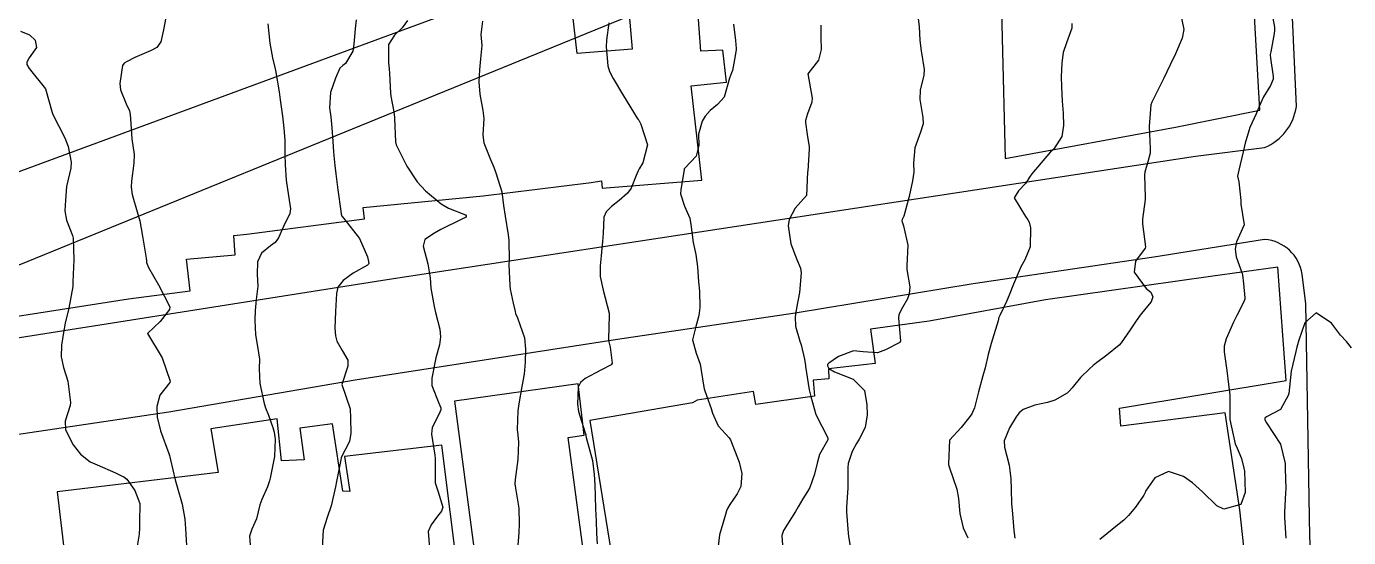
# Model space of a CAD drawing. Header units: metres. Extents: x 292545 to 299085, y 7450245 to 7463078.
# Drawn here: x 296860.2 to 296968.9, y 7452794.3 to 7452836.4 of the extents above; entities that cross this region are included whole.
import ezdxf

# ---------------------------------------------------------------- set-up
doc = ezdxf.new("R2010")
doc.units = ezdxf.units.M
doc.linetypes.add('CONTINUO', pattern=[0])
for name, color, linetype in [('Curvas de Nivel 1m', 11, 'Continuous'), ('Curvas de Nivel 5m', 15, 'Continuous'), ('Edificações', 30, 'Continuous'), ('TEXTO', 45, 'Continuous'), ('Vias Primárias', 230, 'Continuous')]:
    doc.layers.add(name, color=color, linetype=linetype)

msp = doc.modelspace()

# ---------------------------------------------------------------- linework, layer by layer
at = {"layer": 'Curvas de Nivel 1m', "flags": 128}
for points, elevation in [([(296955.03, 7452837.56), (296955.31, 7452836.09), (296955.18, 7452835.38), (296954.63, 7452834.1), (296954.58, 7452833.97), (296954.45, 7452833.71), (296953.67, 7452832.11), (296952.95, 7452830.66), (296952.69, 7452830.13), (296952.62, 7452829.91), (296952.48, 7452828.13), (296952.55, 7452826.31), (296952.56, 7452826.13), (296952.55, 7452825.94), (296952.35, 7452825.21), (296952.11, 7452824.36), (296952.08, 7452824.13), (296952.14, 7452822.31), (296952.13, 7452822.13), (296951.92, 7452820.51), (296951.92, 7452820.13), (296952.16, 7452818.23), (296952.14, 7452818.13), (296951.35, 7452817.04), (296951.24, 7452816.14), (296952.23, 7452814.81), (296952.6, 7452814.49), (296952.77, 7452814.12), (296952.63, 7452813.71), (296952.21, 7452813.18), (296951.73, 7452812.6), (296951.4, 7452812.14), (296950.92, 7452811.41), (296950.17, 7452810.33), (296950.01, 7452810.15), (296949, 7452809.32), (296948.15, 7452808.68), (296947.87, 7452808.46), (296947.56, 7452808.19), (296946.84, 7452807.49), (296946.13, 7452806.63), (296945.93, 7452806.39), (296945.72, 7452806.2), (296944.71, 7452805.62), (296944.12, 7452805.44), (296943.08, 7452805.21), (296942.11, 7452804.86), (296941.78, 7452804.58), (296941.55, 7452804.26), (296941, 7452803.35), (296940.55, 7452802.27), (296940.58, 7452801.76), (296940.96, 7452800.26), (296941.11, 7452799.19), (296941.13, 7452798.26), (296941.16, 7452797.12), (296941.23, 7452796.26), (296941.34, 7452794.91), (296941.43, 7452794.26)], 693), ([(296962.5, 7452837.77), (296962.76, 7452836.28), (296962.76, 7452836.01), (296962.73, 7452835.76), (296962.46, 7452834.27), (296962.41, 7452834.05), (296962.41, 7452834.01), (296962.45, 7452833.74), (296962.67, 7452832.24), (296962.65, 7452832.01), (296962.43, 7452831.49), (296961.86, 7452830.57), (296961.61, 7452830.02), (296961.25, 7452829.17), (296960.73, 7452828.03), (296960.65, 7452827.76), (296960.37, 7452826.76), (296960.19, 7452826.03), (296959.84, 7452824.53), (296959.74, 7452824.04), (296959.85, 7452823.56), (296959.99, 7452822.03), (296960.01, 7452821.74), (296960.29, 7452820.03), (296959.66, 7452818.65), (296959.53, 7452818.04), (296959.63, 7452817.41), (296960.11, 7452816.03), (296960.14, 7452815.93), (296960.23, 7452815.2), (296960.34, 7452814.03), (296960.33, 7452813.92), (296960.22, 7452813.65), (296959.67, 7452812.57), (296959.39, 7452812.04), (296958.79, 7452810.66), (296958.63, 7452810.05), (296958.63, 7452809.59), (296958.84, 7452808.05), (296959, 7452806.91), (296959.1, 7452806.05), (296959.09, 7452805.02), (296959.1, 7452804.04), (296959.36, 7452802.77), (296959.55, 7452802.04), (296959.69, 7452801.66), (296960.06, 7452800.82), (296960.26, 7452800.03), (296960.31, 7452799.77), (296960.36, 7452798.03), (296960.01, 7452797.05), (296958.61, 7452796.65), (296958.02, 7452796.94), (296956.85, 7452798.07), (296956.04, 7452798.83), (296955.3, 7452799.35), (296954.05, 7452799.74), (296952.94, 7452799.23), (296952.18, 7452798.13), (296952.13, 7452798.03), (296952.03, 7452797.82), (296951.34, 7452796.81), (296950.77, 7452796.14), (296950.38, 7452795.76), (296950, 7452795.45), (296948.43, 7452794.17)], 692), ([(296871.68, 7452837.09), (296871.48, 7452836.08), (296871.26, 7452835.09), (296870.94, 7452834.62), (296870.46, 7452834.37), (296869.13, 7452833.8), (296868.45, 7452833.45), (296868.25, 7452833.33), (296868.12, 7452833.13), (296867.89, 7452831.67), (296867.94, 7452831.13), (296868.4, 7452829.99), (296868.68, 7452829.41), (296868.74, 7452829.12), (296868.76, 7452828.76), (296868.87, 7452827.12), (296869.06, 7452825.83), (296869.05, 7452825.12), (296868.84, 7452823.64), (296868.81, 7452823.12), (296868.9, 7452822.53), (296869.32, 7452821.11), (296869.53, 7452820.36), (296869.76, 7452819.11), (296870.05, 7452817.3), (296870.07, 7452817.1), (296870.09, 7452816.95), (296870.24, 7452816.53), (296871.07, 7452815.09), (296872, 7452813.29), (296871.98, 7452813.08), (296871.2, 7452812.08), (296870.17, 7452811.1), (296871.38, 7452809.09), (296872.03, 7452807.19), (296871.99, 7452807.08), (296871.18, 7452806.03), (296870.93, 7452805.09), (296870.97, 7452804.22), (296871.23, 7452803.09), (296871.91, 7452801.22), (296871.96, 7452801.08), (296872.05, 7452800.71), (296872.44, 7452799.08), (296872.6, 7452798.5), (296873.02, 7452797.07), (296873.22, 7452795.84), (296873.29, 7452795.07), (296873.36, 7452793.68)], 703), ([(296880.06, 7452836.57), (296880.23, 7452834.98), (296880.44, 7452833.76), (296880.62, 7452832.98), (296880.67, 7452832.73), (296880.97, 7452830.97), (296881.07, 7452830.31), (296881.25, 7452828.97), (296881.36, 7452827.99), (296881.44, 7452826.97), (296881.46, 7452825.86), (296881.47, 7452824.97), (296881.57, 7452823.72), (296881.68, 7452822.97), (296881.91, 7452821.35), (296881.86, 7452820.96), (296881.35, 7452819.9), (296880.93, 7452818.97), (296880.66, 7452818.59), (296880.26, 7452818.32), (296879.53, 7452817.71), (296879.2, 7452817), (296879.17, 7452815.94), (296879.23, 7452814.99), (296879.1, 7452813.89), (296879, 7452813), (296878.98, 7452812.2), (296879.04, 7452811), (296879.2, 7452810.03), (296879.36, 7452808.99), (296879.35, 7452808.2), (296879.4, 7452806.99), (296879.76, 7452805.35), (296879.85, 7452804.99), (296880.1, 7452804.38), (296880.47, 7452803.37), (296880.58, 7452802.98), (296880.65, 7452802.41), (296880.59, 7452800.98), (296880.25, 7452799.21), (296880.2, 7452798.99), (296880.03, 7452798.5), (296879.57, 7452797.44), (296879.39, 7452797), (296879.13, 7452795.86), (296878.73, 7452795), (296878.55, 7452794.43), (296878.65, 7452793)], 702), ([(296887.32, 7452836.9), (296887.22, 7452836.16), (296887.13, 7452834.9), (296887.04, 7452834.32), (296886.44, 7452833.31), (296886.22, 7452833.13), (296885.96, 7452832.92), (296885.6, 7452832.1), (296885.21, 7452830.93), (296885.13, 7452829.66), (296885.22, 7452828.93), (296885.3, 7452828.01), (296885.38, 7452826.92), (296885.45, 7452826.02), (296885.57, 7452824.92), (296885.64, 7452824.23), (296885.81, 7452822.92), (296886.05, 7452821.16), (296886.09, 7452820.91), (296886.14, 7452820.76), (296886.29, 7452820.55), (296887.59, 7452818.9), (296888.25, 7452817.4), (296888.34, 7452816.89), (296888.32, 7452816.81), (296888.24, 7452816.71), (296887.07, 7452816.06), (296886.23, 7452815.47), (296885.81, 7452814.92), (296885.7, 7452814.4), (296885.62, 7452812.92), (296885.57, 7452811.54), (296885.61, 7452810.92), (296885.73, 7452810.47), (296886.16, 7452809.71), (296886.62, 7452808.91), (296886.63, 7452808.42), (296886.12, 7452806.91), (296886.81, 7452804.9), (296886.85, 7452804.15), (296886.86, 7452802.9), (296886.76, 7452802.22), (296886.09, 7452800.91), (296886.08, 7452800.88), (296886.05, 7452800.71), (296885.69, 7452798.92), (296885.6, 7452798.48), (296885.26, 7452796.92), (296884.94, 7452795.98), (296884.61, 7452794.93), (296884.51, 7452793.47)], 701), ([(296897.68, 7452836.78), (296897.56, 7452835.69), (296897.64, 7452834.78), (296897.53, 7452833.7), (296897.44, 7452832.78), (296897.4, 7452831.8), (296897.46, 7452830.78), (296897.73, 7452829.45), (296897.81, 7452828.78), (296897.73, 7452827.42), (296897.79, 7452826.78), (296898.35, 7452825.41), (296898.62, 7452824.77), (296898.8, 7452824.3), (296899.27, 7452822.76), (296899.43, 7452821.63), (296899.54, 7452820.76), (296899.81, 7452819.22), (296899.86, 7452818.75), (296899.88, 7452817.12), (296899.85, 7452816.75), (296899.93, 7452815.05), (296899.97, 7452814.75), (296900.21, 7452813.6), (296900.37, 7452812.92), (296900.41, 7452812.75), (296900.56, 7452812.38), (296901.15, 7452810.74), (296901.23, 7452809.8), (296901.2, 7452808.73), (296901.11, 7452807.77), (296900.92, 7452806.74), (296900.68, 7452805.32), (296900.59, 7452804.74), (296900.55, 7452803.2), (296900.6, 7452802.74), (296900.65, 7452802.17), (296900.6, 7452800.74), (296900.38, 7452799.09), (296900.35, 7452798.75), (296900.39, 7452798.38), (296900.67, 7452796.74), (296900.71, 7452795.46), (296900.67, 7452794.74), (296900.56, 7452793.33)], 699), ([(296908.06, 7452836.65), (296907.89, 7452835.23), (296907.85, 7452834.66), (296907.98, 7452833.12), (296908.13, 7452832.65), (296908.43, 7452832.08), (296909.27, 7452830.64), (296910.39, 7452828.81), (296910.47, 7452828.7), (296910.53, 7452828.63), (296910.71, 7452828.31), (296911.24, 7452826.62), (296910.86, 7452825.13), (296910.56, 7452824.63), (296910.48, 7452824.49), (296910.33, 7452824.1), (296909.9, 7452823.05), (296909.6, 7452822.64), (296908.92, 7452822.03), (296908.3, 7452821.54), (296907.84, 7452821.11), (296907.67, 7452820.66), (296907.61, 7452819.32), (296907.56, 7452818.66), (296907.43, 7452817.48), (296907.35, 7452816.66), (296907.37, 7452815.8), (296907.61, 7452814.66), (296908.09, 7452812.76), (296908.11, 7452812.65), (296908.11, 7452812.57), (296908.04, 7452810.65), (296908.05, 7452810.53), (296908.17, 7452809.98), (296908.35, 7452808.65), (296908.27, 7452808.53), (296908.15, 7452808.47), (296906.96, 7452807.85), (296906.13, 7452807.41), (296905.73, 7452807.08), (296905.56, 7452806.69), (296905.49, 7452805.3), (296905.59, 7452804.69), (296906.09, 7452803.02), (296906.18, 7452802.77), (296906.19, 7452802.68), (296906.22, 7452802.54), (296906.72, 7452800.67), (296906.88, 7452799.51), (296906.92, 7452798.67), (296906.96, 7452797.73), (296906.98, 7452796.67), (296907.02, 7452795.69), (296907.06, 7452794.66), (296907.11, 7452793.8)], 698), ([(296918.31, 7452836.53), (296918.47, 7452835.2), (296918.53, 7452834.53), (296918.53, 7452834.46), (296918.45, 7452833.92), (296918.23, 7452832.73), (296918.16, 7452832.53), (296917.98, 7452832.09), (296917.56, 7452830.54), (296917.01, 7452829.94), (296916.4, 7452829.45), (296916, 7452828.96), (296915.74, 7452828.57), (296915.44, 7452827.5), (296915.48, 7452826.57), (296915.25, 7452825.68), (296914.34, 7452824.73), (296914.27, 7452824.65), (296914.25, 7452824.58), (296913.99, 7452822.92), (296913.95, 7452822.58), (296914.3, 7452821.57), (296914.72, 7452820.58), (296914.8, 7452820.06), (296915, 7452818.57), (296915.22, 7452817.61), (296915.36, 7452816.57), (296915.44, 7452815.36), (296915.51, 7452814.57), (296915.54, 7452813.23), (296915.47, 7452812.57), (296915.2, 7452811.56), (296914.96, 7452810.57), (296915.25, 7452809.48), (296915.59, 7452808.57), (296915.85, 7452806.84), (296915.9, 7452806.56), (296916.12, 7452805.91), (296916.49, 7452804.93), (296916.58, 7452804.55), (296917.06, 7452803.52), (296917.96, 7452802.53), (296918.08, 7452802.37), (296918.79, 7452800.52), (296918.99, 7452799.58), (296918.93, 7452798.52), (296918.63, 7452797.91), (296918.01, 7452797.03), (296917.81, 7452796.72), (296917.75, 7452796.53), (296917.67, 7452796.21), (296917.17, 7452794.54), (296917.05, 7452793.62)], 697), ([(296925.48, 7452836.45), (296925.48, 7452835.44), (296925.52, 7452834.45), (296925.31, 7452833.59), (296924.43, 7452832.46), (296924.79, 7452830.46), (296924.74, 7452830.12), (296924.39, 7452829.16), (296924.23, 7452828.61), (296924.23, 7452828.46), (296924.37, 7452827.46), (296924.53, 7452826.46), (296924.54, 7452826.28), (296924.41, 7452824.46), (296924.4, 7452824.4), (296924.31, 7452822.46), (296923.37, 7452821.41), (296922.88, 7452820.47), (296922.81, 7452819.95), (296923.04, 7452818.47), (296923.53, 7452817.19), (296923.81, 7452816.46), (296923.87, 7452816.09), (296923.75, 7452814.47), (296923.49, 7452813.19), (296923.37, 7452812.47), (296923.41, 7452811.7), (296923.76, 7452810.47), (296923.88, 7452810.17), (296924.16, 7452808.98), (296924.22, 7452808.46), (296924.23, 7452808.39), (296924.53, 7452806.46), (296924.67, 7452805.91), (296925.07, 7452804.45), (296926.07, 7452802.53), (296926.08, 7452802.44), (296926.07, 7452802.37), (296925.37, 7452801.14), (296925.18, 7452800.45), (296924.97, 7452799.52), (296924.58, 7452798.45), (296924.39, 7452798.1), (296924.02, 7452797.5), (296923.63, 7452796.84), (296923.4, 7452796.47), (296922.42, 7452794.91), (296922.28, 7452794.49), (296922.4, 7452792.92)], 696), ([(296946.11, 7452836.58), (296946.11, 7452836.2), (296945.67, 7452835), (296945.41, 7452834.21), (296945.29, 7452833.37), (296945.25, 7452832.21), (296945.26, 7452831.38), (296945.33, 7452830.21), (296945.4, 7452829.21), (296945.43, 7452828.21), (296945.3, 7452827.29), (296944.61, 7452826.22), (296944.46, 7452826.12), (296944.36, 7452826.04), (296942.82, 7452824.24), (296942.63, 7452823.96), (296942.33, 7452823.47), (296941.74, 7452822.83), (296941.39, 7452822.26), (296942.3, 7452820.72), (296942.51, 7452820.46), (296942.62, 7452820.25), (296942.73, 7452819.8), (296942.7, 7452818.24), (296942.25, 7452817.17), (296941.93, 7452816.57), (296941.78, 7452816.25), (296941.32, 7452815.17), (296940.97, 7452814.26), (296940.75, 7452813.73), (296940.2, 7452812.58), (296940.1, 7452812.37), (296940.08, 7452812.27), (296940.05, 7452812.13), (296939.49, 7452810.28), (296939.25, 7452809.37), (296938.99, 7452808.29), (296938.8, 7452807.63), (296938.45, 7452806.3), (296938.11, 7452804.99), (296937.91, 7452804.5), (296937.76, 7452804.3), (296937.02, 7452803.38), (296936.07, 7452802.32), (296935.97, 7452800.41), (296935.98, 7452800.32), (296936.05, 7452800.14), (296936.67, 7452798.31), (296936.8, 7452797.54), (296936.9, 7452796.31), (296937.18, 7452795.12), (296937.56, 7452794.3)], 694), ([(296859.74, 7452835.96), (296860.47, 7452835.65), (296860.93, 7452835.22), (296861.04, 7452834.63), (296860.45, 7452833.78), (296860.26, 7452833.41), (296860.26, 7452833.22), (296860.44, 7452832.89), (296861.79, 7452831.21), (296862.32, 7452829.27), (296862.35, 7452829.2), (296862.39, 7452829.12), (296863.38, 7452827.18), (296863.65, 7452826.47), (296863.9, 7452825.18), (296863.86, 7452824.69), (296863.51, 7452823.18), (296863.42, 7452822.07), (296863.38, 7452821.18), (296863.51, 7452820.41), (296864, 7452819.17), (296864.05, 7452818.95), (296864.11, 7452817.17), (296864.04, 7452815.36), (296864.03, 7452815.17), (296864.02, 7452814.97), (296863.71, 7452813.18), (296863.41, 7452811.96), (296863.25, 7452811.18), (296863.1, 7452810.13), (296863.07, 7452809.19), (296863.27, 7452808.31), (296863.62, 7452807.18), (296863.85, 7452805.44), (296863.82, 7452805.18), (296863.4, 7452803.88), (296863.42, 7452803.19), (296864.06, 7452801.94), (296864.66, 7452801.17), (296865.45, 7452800.56), (296866.04, 7452800.3), (296867.53, 7452799.64), (296868.04, 7452799.41), (296868.22, 7452799.32), (296868.46, 7452799.12), (296869.11, 7452798.2), (296869.53, 7452797.11), (296869.5, 7452795.6), (296869.5, 7452795.11), (296869.48, 7452794.61), (296869.24, 7452793.11)], 704), ([(296969.09, 7452809.93), (296968.68, 7452810.43), (296968.18, 7452810.96), (296967.46, 7452811.95), (296966.2, 7452812.81), (296965.26, 7452811.97), (296964.76, 7452810.56), (296964.61, 7452809.98), (296964.53, 7452809.63), (296964.14, 7452807.99), (296963.94, 7452806.18), (296963.9, 7452805.99), (296963.27, 7452804.84), (296962.11, 7452804.24), (296961.98, 7452804.14), (296961.97, 7452804.01), (296962.1, 7452803.76), (296963.26, 7452802), (296963.64, 7452800.42), (296963.65, 7452799.99), (296963.69, 7452798.33), (296963.68, 7452797.99), (296963.6, 7452796.4), (296963.58, 7452795.99), (296963.7, 7452794.28)], 691)]:
    msp.add_lwpolyline(points, dxfattribs=dict(at, elevation=elevation))
at = {"layer": 'Curvas de Nivel 5m', "flags": 128}
for points, elevation in [([(296933.44, 7452837.41), (296933.56, 7452836.35), (296933.63, 7452835.19), (296933.74, 7452834.35), (296933.97, 7452832.81), (296933.95, 7452832.34), (296933.65, 7452831.12), (296933.63, 7452830.35), (296933.86, 7452828.87), (296933.89, 7452828.35), (296933.69, 7452827.67), (296933.21, 7452826.36), (296933.1, 7452825.11), (296933.14, 7452824.36), (296933.03, 7452823.66), (296932.76, 7452822.36), (296932.3, 7452820.75), (296932.18, 7452820.48), (296932.16, 7452820.37), (296932.29, 7452819.95), (296932.65, 7452818.36), (296932.56, 7452816.67), (296932.56, 7452816.37), (296932.81, 7452814.94), (296932.74, 7452814.36), (296932.62, 7452813.96), (296932.21, 7452813.23), (296931.91, 7452812.66), (296931.88, 7452812.37), (296932.03, 7452810.51), (296931.97, 7452810.37), (296930.8, 7452809.75), (296930.16, 7452809.51), (296928.97, 7452809.6), (296928.17, 7452809.68), (296926.94, 7452809.21), (296926.16, 7452808.65), (296926.05, 7452808.55), (296926.04, 7452808.44), (296926.15, 7452808.23), (296926.62, 7452807.96), (296928.14, 7452807.34), (296929.08, 7452806.4), (296929.27, 7452805.24), (296929.3, 7452804.4), (296929.13, 7452803.36), (296928.65, 7452802.4), (296928.43, 7452802.05), (296928.06, 7452801.39), (296927.74, 7452800.41), (296927.7, 7452800.07), (296927.72, 7452798.42), (296927.61, 7452796.83), (296927.59, 7452796.42), (296927.74, 7452794.67), (296927.77, 7452794.42), (296927.97, 7452793.28)], 695), ([(296891.53, 7452836.85), (296891.09, 7452836.24), (296890.47, 7452835.63), (296889.97, 7452834.87), (296889.96, 7452833.35), (296890.02, 7452832.87), (296890.04, 7452832.48), (296890.14, 7452830.86), (296890.17, 7452830.62), (296890.4, 7452829.32), (296890.46, 7452828.86), (296890.47, 7452828.78), (296890.55, 7452826.86), (296890.6, 7452826.61), (296891.46, 7452824.85), (296892.32, 7452823.56), (296893, 7452822.83), (296894.3, 7452821.75), (296894.9, 7452821.42), (296896.29, 7452820.86), (296896.35, 7452820.79), (296896.36, 7452820.72), (296896.29, 7452820.65), (296895.98, 7452820.49), (296894.28, 7452819.64), (296893.74, 7452819.36), (296892.94, 7452818.83), (296892.82, 7452818.28), (296893.21, 7452816.83), (296893.39, 7452815.67), (296893.45, 7452814.83), (296893.71, 7452813.32), (296893.82, 7452812.82), (296894.18, 7452811.47), (296894.25, 7452810.82), (296894.17, 7452810.16), (296893.87, 7452809.11), (296893.8, 7452808.82), (296893.53, 7452807.43), (296893.52, 7452806.83), (296894.11, 7452805.38), (296894.27, 7452804.98), (296894.26, 7452804.82), (296894.1, 7452804.43), (296893.55, 7452803.37), (296893.49, 7452802.83), (296893.78, 7452801.1), (296893.81, 7452800.82), (296893.79, 7452799.07), (296893.81, 7452798.82), (296894.03, 7452798.17), (296894.44, 7452796.82), (296894.33, 7452796.49), (296894, 7452796.07), (296893.46, 7452795.36), (296893.24, 7452794.83), (296893.33, 7452793.46)], 700)]:
    msp.add_lwpolyline(points, dxfattribs=dict(at, elevation=elevation))
at = {"layer": 'Edificações'}
msp.add_lwpolyline([(296961.57, 7452829.47), (296960.6, 7452846.4), (296954.72, 7452846.12), (296954.72, 7452858.24), (296952.77, 7452858.25), (296952.63, 7452862.24), (296951.56, 7452862.24), (296939.94, 7452861.91), (296940.03, 7452854.58), (296934.74, 7452854.58), (296934.93, 7452845.2), (296940.14, 7452845.36), (296940.64, 7452825.5), (296954.64, 7452828.07)], close=True, dxfattribs=at)
for points in [[(296909.52, 7452839.9), (296909.98, 7452834.49), (296905.48, 7452834.13), (296904.12, 7452845.93)], [(296858.61, 7452812.38), (296868.59, 7452813.95), (296873.68, 7452814.62), (296873.38, 7452817.2), (296877.37, 7452817.56), (296877.27, 7452819.17), (296878.32, 7452819.26), (296887.99, 7452820.52), (296887.88, 7452821.46), (296897.75, 7452822.42), (296906.63, 7452823.52), (296907.46, 7452823.66), (296907.52, 7452823.06), (296915.7, 7452823.72), (296914.84, 7452831.47), (296917.73, 7452831.76), (296917.43, 7452834.39), (296915.63, 7452834.31), (296915.2, 7452840.31)], [(296960.91, 7452787.48), (296959.91, 7452796.59), (296958.72, 7452804.58), (296950.15, 7452803.49), (296950.04, 7452804.97), (296963.74, 7452807.24), (296963.03, 7452816.56), (296957.52, 7452815.8), (296943.94, 7452813.86), (296934.4, 7452812.11), (296929.58, 7452811.45), (296929.96, 7452808.62), (296926.12, 7452808.19), (296926.16, 7452807.36), (296924.86, 7452807.26), (296924.97, 7452805.94), (296920.14, 7452805.27), (296919.97, 7452806.34), (296915.33, 7452805.61), (296914.94, 7452805.4), (296906.51, 7452803.96), (296908.55, 7452791.38)], [(296905.99, 7452793.12), (296904.74, 7452802.56), (296906.05, 7452802.74), (296905.56, 7452806.95), (296895.4, 7452805.53), (296897.97, 7452786.03)], [(296895.74, 7452790.79), (296894.34, 7452801.93), (296886.36, 7452800.98), (296886.79, 7452798.12), (296886.21, 7452798.14), (296885.37, 7452803.68), (296882.68, 7452803.31), (296883.05, 7452800.71), (296881.17, 7452800.64), (296880.82, 7452804.07), (296875.36, 7452803.25), (296875.96, 7452799.66), (296862.74, 7452798.08), (296863.43, 7452792.3)]]:
    msp.add_lwpolyline(points, dxfattribs=at)
at = {"layer": 'TEXTO', "linetype": 'CONTINUO'}
for points in [[(296783.26, 7452796.25, 0), (296975.45, 7452867.2, 0)], [(296981.65, 7452866.58, 0), (296774.58, 7452782.01, 0)]]:
    msp.add_polyline3d(points, dxfattribs=at)
at = {"layer": 'Vias Primárias'}
for points in [[(296856.51, 7452810.28), (296890.01, 7452815.58), (296921.99, 7452820.46), (296956.28, 7452825.69), (296961.96, 7452826.4, 0.263964), (296964.57, 7452829.76), (296963.82, 7452846.84), (296962.91, 7452865.58), (296961.84, 7452883.89), (296960.77, 7452902.48), (296960.01, 7452918.09), (296959.1, 7452931.62, 0.391453), (296948.14, 7452937.57), (296932.24, 7452932.3), (296909.73, 7452925.16), (296887.85, 7452918.39), (296865.26, 7452910.89), (296840.18, 7452902.85), (296827.21, 7452898.45, 0.437597), (296825.78, 7452895.25), (296826.98, 7452890.65)], [(296877.93, 7452742.03), (296898.66, 7452747.93), (296898.9, 7452746.74), (296914.42, 7452750.54), (296914.07, 7452751.95), (296935.28, 7452757.05), (296956.47, 7452761.68), (296964.74, 7452763.31, 0.274881), (296968.44, 7452766.63), (296968.29, 7452773.59), (296968.11, 7452775.64), (296966.62, 7452775.74), (296965.67, 7452794.4), (296965.34, 7452813.56), (296965.03, 7452815.96, 0.360366), (296961.96, 7452818.82), (296952.85, 7452817.39), (296938, 7452815.18), (296923.38, 7452812.77), (296908.78, 7452810.61), (296887.23, 7452807.25), (296871.93, 7452804.62), (296858.48, 7452802.62, 0.326013)]]:
    msp.add_lwpolyline(points, format="xyb", dxfattribs=at)

doc.saveas('drawing.dxf')
